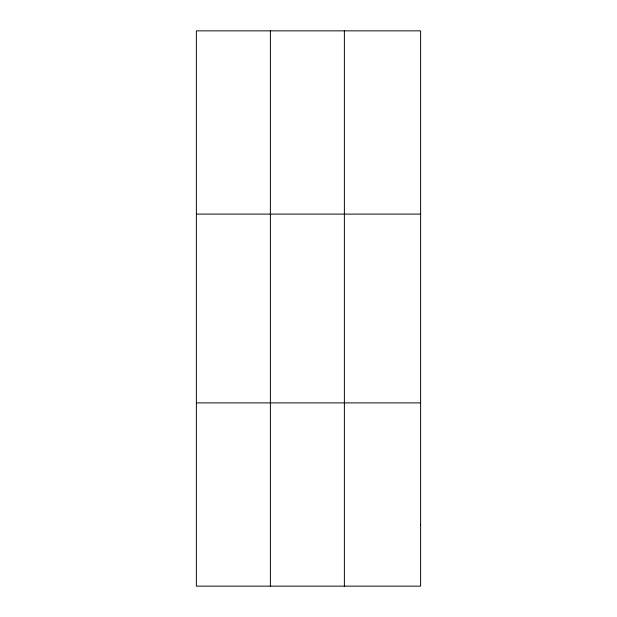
<?xml version="1.0" encoding="UTF-8"?>
<svg xmlns="http://www.w3.org/2000/svg" width="617" height="617" viewBox="0 0 617 617"><rect width="100%" height="100%" fill="white"/><g stroke="black" fill="none" stroke-linecap="round" stroke-linejoin="round"><path stroke-width="0.93" d="M270.377 586.15L270.377 30.85M344.379 586.15L344.379 30.85M196.376 214.099L420.624 214.099M196.376 402.901L420.624 402.901M420.624 525.067L420.624 586.15L196.376 586.15L196.376 30.85L420.624 30.85L420.624 525.067"/></g></svg>
